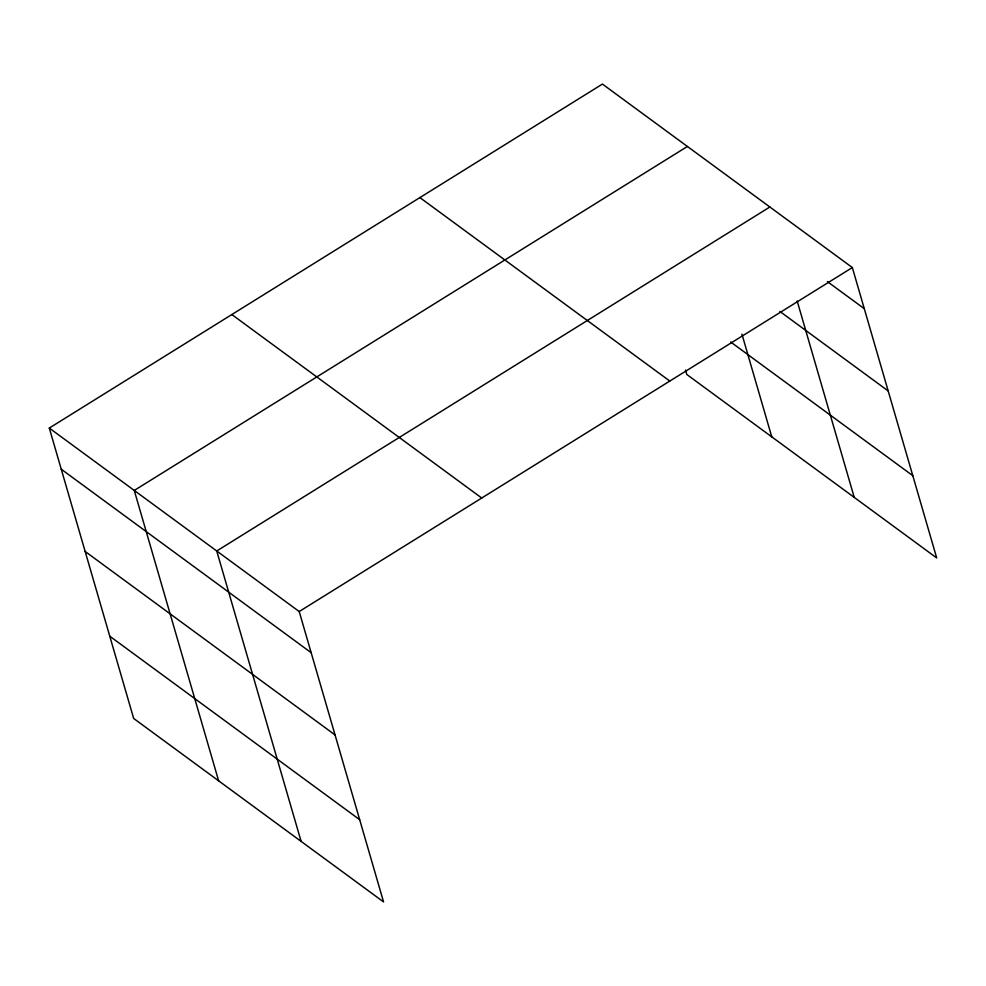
<?xml version="1.0" encoding="UTF-8"?>
<svg xmlns="http://www.w3.org/2000/svg" width="986" height="986" viewBox="0 0 986 986"><rect width="100%" height="100%" fill="white"/><g stroke="black" fill="none" stroke-linecap="round" stroke-linejoin="round"><path stroke-width="1.48" d="M49.3 428.06L299.202 611.53L383.566 901.919L133.665 718.449L49.3 428.06L602.434 84.081L852.335 267.551L936.7 557.94L686.798 374.47L685.517 370.058M687.402 146.458L134.269 490.449L218.633 780.826M769.869 206.998L216.735 550.989L301.1 841.378M299.202 611.53L852.335 267.551M827.365 281.589L864.291 308.692M779.864 311.428L888.189 390.949M730.626 341.945L912.802 475.683M419.9 197.594L669.802 381.064M231.833 314.546L481.735 498.016M61.255 469.213L311.157 652.683M85.153 551.457L335.055 734.927M109.766 636.204L359.668 819.674M797.181 301.026L854.233 497.388M741.928 334.143L771.767 436.847"/></g></svg>
